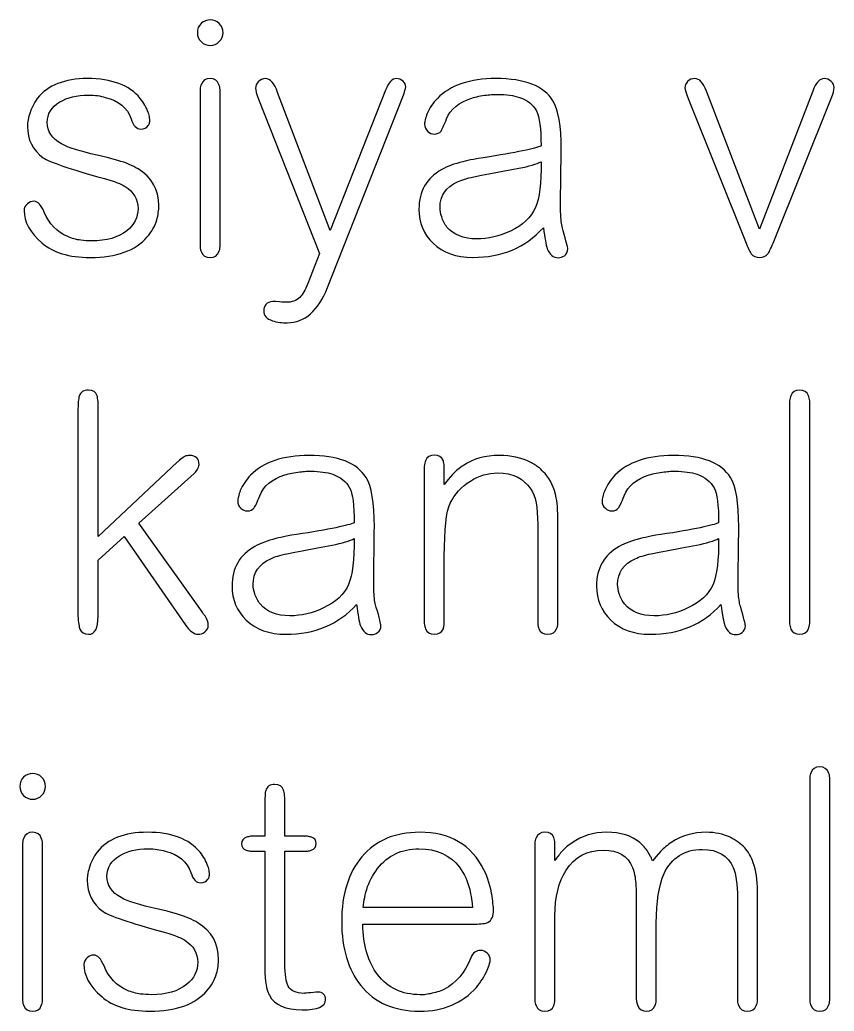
# Model space of a CAD drawing. Header units: centimetres. Extents: x -18.6 to 18.8, y -13 to 11.8.
# Drawn here: x 5.278 to 6.385, y 4.705 to 6.053 of the extents above; entities that cross this region are included whole.
import ezdxf

# ---------------------------------------------------------------- set-up
doc = ezdxf.new("R2010")
doc.units = ezdxf.units.CM
doc.header["$MEASUREMENT"] = 0
doc.layers.add('Layer 1', color=7, linetype='Continuous')

msp = doc.modelspace()

# ---------------------------------------------------------------- linework, layer by layer
at = {"layer": 'Layer 1', "color": 250}
for points, knots in [([(5.55461, 6.03592), (5.55461, 6.03113), (5.55281, 6.02709), (5.54922, 6.0238), (5.54593, 6.02021), (5.54189, 6.01841), (5.5371, 6.01841), (5.53232, 6.01841), (5.52813, 6.02021), (5.52454, 6.0238), (5.52124, 6.02709), (5.5196, 6.03113), (5.5196, 6.03592), (5.5196, 6.041), (5.52124, 6.04519), (5.52454, 6.04849), (5.52813, 6.05178), (5.53232, 6.05342), (5.5371, 6.05342), (5.54189, 6.05342), (5.54593, 6.05178), (5.54922, 6.04849), (5.55281, 6.04489), (5.55461, 6.04071), (5.55461, 6.03592)], [0, 0, 0, 0, 0.125, 0.125, 0.125, 0.25, 0.25, 0.25, 0.375, 0.375, 0.375, 0.5, 0.5, 0.5, 0.625, 0.625, 0.625, 0.75, 0.75, 0.75, 0.875, 0.875, 0.875, 1, 1, 1, 1]), ([(5.46708, 5.80071), (5.46708, 5.79443), (5.46618, 5.788), (5.46439, 5.78141), (5.4617, 5.77274), (5.45736, 5.76496), (5.45137, 5.75807), (5.43551, 5.73952), (5.40963, 5.73024), (5.37372, 5.73024), (5.34499, 5.73024), (5.32315, 5.73683), (5.30819, 5.74999), (5.29203, 5.76406), (5.28395, 5.77872), (5.28395, 5.79398), (5.28395, 5.79757), (5.28544, 5.80057), (5.28844, 5.80296), (5.29113, 5.80535), (5.29412, 5.80655), (5.29741, 5.80655), (5.3025, 5.80655), (5.30714, 5.80161), (5.31133, 5.79174), (5.31791, 5.77588), (5.32853, 5.76481), (5.3432, 5.75852), (5.34858, 5.75613), (5.35457, 5.75448), (5.36115, 5.75358), (5.36564, 5.75299), (5.37043, 5.75269), (5.37551, 5.75269), (5.39616, 5.75269), (5.41217, 5.75732), (5.42354, 5.7666), (5.43372, 5.77468), (5.4388, 5.78471), (5.4388, 5.79667), (5.4388, 5.80924), (5.43297, 5.81927), (5.4213, 5.82675), (5.41711, 5.82914), (5.41217, 5.83139), (5.40649, 5.83348), (5.40649, 5.83348), (5.3993, 5.83573), (5.3993, 5.83573), (5.3993, 5.83573), (5.39616, 5.83662), (5.39616, 5.83662), (5.39616, 5.83662), (5.39302, 5.83752), (5.39302, 5.83752), (5.34574, 5.85069), (5.31806, 5.86011), (5.30998, 5.8658), (5.29562, 5.87627), (5.28844, 5.89049), (5.28844, 5.90844), (5.28844, 5.91054), (5.28859, 5.91278), (5.28889, 5.91517), (5.28948, 5.91847), (5.29023, 5.92161), (5.29113, 5.9246), (5.29352, 5.93268), (5.29711, 5.94001), (5.3019, 5.94659), (5.31627, 5.96455), (5.33901, 5.97353), (5.37013, 5.97353), (5.40305, 5.97353), (5.42698, 5.96455), (5.44195, 5.94659), (5.44673, 5.94061), (5.45032, 5.93418), (5.45272, 5.92729), (5.45362, 5.9249), (5.45422, 5.92251), (5.45451, 5.92011), (5.45451, 5.92011), (5.45496, 5.91787), (5.45496, 5.91787), (5.45496, 5.91787), (5.45496, 5.91517), (5.45496, 5.91517), (5.45496, 5.91517), (5.45451, 5.91383), (5.45451, 5.91383), (5.45422, 5.91233), (5.45362, 5.91098), (5.45272, 5.90979), (5.45062, 5.9065), (5.44718, 5.90485), (5.4424, 5.90485), (5.43671, 5.90485), (5.43237, 5.90949), (5.42938, 5.91876), (5.42429, 5.93373), (5.41262, 5.94345), (5.39437, 5.94794), (5.38778, 5.95004), (5.38015, 5.95108), (5.37148, 5.95108), (5.35562, 5.95108), (5.3426, 5.94794), (5.33242, 5.94166), (5.32105, 5.93477), (5.31537, 5.9255), (5.31537, 5.91383), (5.31537, 5.90156), (5.3218, 5.89183), (5.33467, 5.88465), (5.34395, 5.87956), (5.3601, 5.87448), (5.38315, 5.86939), (5.38315, 5.86939), (5.39706, 5.86625), (5.39706, 5.86625), (5.39706, 5.86625), (5.41142, 5.86221), (5.41142, 5.86221), (5.4225, 5.85892), (5.43162, 5.85503), (5.4388, 5.85054), (5.45766, 5.83917), (5.46708, 5.82256), (5.46708, 5.80071)], [0, 0, 0, 0, 0.0232558, 0.0232558, 0.0232558, 0.0465116, 0.0465116, 0.0465116, 0.0697674, 0.0697674, 0.0697674, 0.0930233, 0.0930233, 0.0930233, 0.1162791, 0.1162791, 0.1162791, 0.1395349, 0.1395349, 0.1395349, 0.1627907, 0.1627907, 0.1627907, 0.1860465, 0.1860465, 0.1860465, 0.2093023, 0.2093023, 0.2093023, 0.2325581, 0.2325581, 0.2325581, 0.255814, 0.255814, 0.255814, 0.2790698, 0.2790698, 0.2790698, 0.3023256, 0.3023256, 0.3023256, 0.3255814, 0.3255814, 0.3255814, 0.3488372, 0.3488372, 0.3488372, 0.372093, 0.372093, 0.372093, 0.3953488, 0.3953488, 0.3953488, 0.4186047, 0.4186047, 0.4186047, 0.4418605, 0.4418605, 0.4418605, 0.4651163, 0.4651163, 0.4651163, 0.4883721, 0.4883721, 0.4883721, 0.5116279, 0.5116279, 0.5116279, 0.5348837, 0.5348837, 0.5348837, 0.5581395, 0.5581395, 0.5581395, 0.5813953, 0.5813953, 0.5813953, 0.6046512, 0.6046512, 0.6046512, 0.627907, 0.627907, 0.627907, 0.6511628, 0.6511628, 0.6511628, 0.6744186, 0.6744186, 0.6744186, 0.6976744, 0.6976744, 0.6976744, 0.7209302, 0.7209302, 0.7209302, 0.744186, 0.744186, 0.744186, 0.7674419, 0.7674419, 0.7674419, 0.7906977, 0.7906977, 0.7906977, 0.8139535, 0.8139535, 0.8139535, 0.8372093, 0.8372093, 0.8372093, 0.8604651, 0.8604651, 0.8604651, 0.8837209, 0.8837209, 0.8837209, 0.9069767, 0.9069767, 0.9069767, 0.9302326, 0.9302326, 0.9302326, 0.9534884, 0.9534884, 0.9534884, 0.9767442, 0.9767442, 0.9767442, 1, 1, 1, 1]), ([(5.55057, 5.74506), (5.55027, 5.74206), (5.54967, 5.73967), (5.54877, 5.73787), (5.54698, 5.73279), (5.54309, 5.73024), (5.5371, 5.73024), (5.53082, 5.73024), (5.52678, 5.73264), (5.52499, 5.73743), (5.52409, 5.73952), (5.52349, 5.74191), (5.52319, 5.74461), (5.52319, 5.74461), (5.52319, 5.95871), (5.52319, 5.95871), (5.52349, 5.96171), (5.52409, 5.9641), (5.52499, 5.9659), (5.52678, 5.97098), (5.53082, 5.97353), (5.5371, 5.97353), (5.54309, 5.97353), (5.54698, 5.97083), (5.54877, 5.96545), (5.54967, 5.96365), (5.55027, 5.96126), (5.55057, 5.95826), (5.55057, 5.95826), (5.55057, 5.74506), (5.55057, 5.74506)], [0, 0, 0, 0, 0.1, 0.1, 0.1, 0.2, 0.2, 0.2, 0.3, 0.3, 0.3, 0.4, 0.4, 0.4, 0.5, 0.5, 0.5, 0.6, 0.6, 0.6, 0.7, 0.7, 0.7, 0.8, 0.8, 0.8, 0.9, 0.9, 0.9, 1, 1, 1, 1]), ([(5.77545, 5.95782), (5.77964, 5.96829), (5.78458, 5.97353), (5.79026, 5.97353), (5.79355, 5.97353), (5.79655, 5.97233), (5.79924, 5.96993), (5.80163, 5.96754), (5.80283, 5.965), (5.80283, 5.9623), (5.80283, 5.95991), (5.80148, 5.95542), (5.79879, 5.94884), (5.79879, 5.94884), (5.69645, 5.6894), (5.69645, 5.6894), (5.68388, 5.65738), (5.66563, 5.64137), (5.64169, 5.64137), (5.6381, 5.64137), (5.63481, 5.64152), (5.63181, 5.64182), (5.62792, 5.64242), (5.62448, 5.64316), (5.62149, 5.64406), (5.61371, 5.64676), (5.60982, 5.65124), (5.60982, 5.65753), (5.60982, 5.66082), (5.61072, 5.66366), (5.61251, 5.66606), (5.61491, 5.66875), (5.61805, 5.6701), (5.62194, 5.6701), (5.62194, 5.6701), (5.62598, 5.6701), (5.62598, 5.6701), (5.62598, 5.6701), (5.63136, 5.66965), (5.63136, 5.66965), (5.63615, 5.66935), (5.639, 5.6692), (5.63989, 5.6692), (5.64797, 5.6692), (5.65426, 5.67144), (5.65875, 5.67593), (5.66234, 5.67952), (5.66593, 5.68581), (5.66952, 5.69478), (5.66952, 5.69478), (5.68568, 5.73563), (5.68568, 5.73563), (5.68568, 5.73563), (5.60264, 5.9457), (5.60264, 5.9457), (5.59994, 5.95288), (5.5986, 5.95782), (5.5986, 5.96051), (5.5986, 5.9638), (5.5998, 5.96664), (5.60219, 5.96904), (5.60488, 5.97203), (5.60817, 5.97353), (5.61206, 5.97353), (5.61865, 5.97353), (5.62418, 5.96724), (5.62867, 5.95467), (5.62867, 5.95467), (5.70004, 5.76705), (5.70004, 5.76705), (5.70004, 5.76705), (5.77545, 5.95782), (5.77545, 5.95782)], [0, 0, 0, 0, 0.0416667, 0.0416667, 0.0416667, 0.0833333, 0.0833333, 0.0833333, 0.125, 0.125, 0.125, 0.1666667, 0.1666667, 0.1666667, 0.2083333, 0.2083333, 0.2083333, 0.25, 0.25, 0.25, 0.2916667, 0.2916667, 0.2916667, 0.3333333, 0.3333333, 0.3333333, 0.375, 0.375, 0.375, 0.4166667, 0.4166667, 0.4166667, 0.4583333, 0.4583333, 0.4583333, 0.5, 0.5, 0.5, 0.5416667, 0.5416667, 0.5416667, 0.5833333, 0.5833333, 0.5833333, 0.625, 0.625, 0.625, 0.6666667, 0.6666667, 0.6666667, 0.7083333, 0.7083333, 0.7083333, 0.75, 0.75, 0.75, 0.7916667, 0.7916667, 0.7916667, 0.8333333, 0.8333333, 0.8333333, 0.875, 0.875, 0.875, 0.9166667, 0.9166667, 0.9166667, 0.9583333, 0.9583333, 0.9583333, 1, 1, 1, 1]), ([(5.98687, 5.88196), (5.98687, 5.9056), (5.98477, 5.92146), (5.98058, 5.92954), (5.97609, 5.93792), (5.96846, 5.94405), (5.95769, 5.94794), (5.94961, 5.95063), (5.93974, 5.95198), (5.92807, 5.95198), (5.92807, 5.95198), (5.92133, 5.95198), (5.92133, 5.95198), (5.91864, 5.95168), (5.9158, 5.95138), (5.9128, 5.95108), (5.90532, 5.95019), (5.89859, 5.94884), (5.89261, 5.94704), (5.87495, 5.94136), (5.86358, 5.93193), (5.85849, 5.91876), (5.8549, 5.90979), (5.85236, 5.90425), (5.85086, 5.90216), (5.84877, 5.89946), (5.84562, 5.89812), (5.84144, 5.89812), (5.83814, 5.89812), (5.8353, 5.89931), (5.83291, 5.90171), (5.82991, 5.9041), (5.82842, 5.90739), (5.82842, 5.91158), (5.82842, 5.91308), (5.82872, 5.91502), (5.82932, 5.91742), (5.82991, 5.92011), (5.83081, 5.92295), (5.83201, 5.92595), (5.8353, 5.93343), (5.83994, 5.94031), (5.84592, 5.94659), (5.86358, 5.96455), (5.89006, 5.97353), (5.92537, 5.97353), (5.96487, 5.97353), (5.99076, 5.9635), (6.00302, 5.94345), (6.01051, 5.93148), (6.01425, 5.90919), (6.01425, 5.87657), (6.01425, 5.87268), (6.0141, 5.86026), (6.0138, 5.83932), (6.0135, 5.81837), (6.01335, 5.8061), (6.01335, 5.80251), (6.01335, 5.79563), (6.0135, 5.78964), (6.0138, 5.78456), (6.0144, 5.77707), (6.01544, 5.77109), (6.01694, 5.7666), (6.02113, 5.75224), (6.02322, 5.74401), (6.02322, 5.74191), (6.02322, 5.73802), (6.02173, 5.73488), (6.01873, 5.73249), (6.01604, 5.73069), (6.0132, 5.72979), (6.01021, 5.72979), (6.00362, 5.72979), (5.99869, 5.73383), (5.99539, 5.74191), (5.9936, 5.7473), (5.9918, 5.75688), (5.99001, 5.77064), (5.96547, 5.74371), (5.93345, 5.73024), (5.89395, 5.73024), (5.87151, 5.73024), (5.85355, 5.73668), (5.84009, 5.74954), (5.82722, 5.76181), (5.82079, 5.77722), (5.82079, 5.79578), (5.82079, 5.82031), (5.83111, 5.83827), (5.85176, 5.84964), (5.85954, 5.85413), (5.86911, 5.85772), (5.88049, 5.86041), (5.88468, 5.86161), (5.88946, 5.86266), (5.89485, 5.86356), (5.89485, 5.86356), (5.90158, 5.8649), (5.90158, 5.8649), (5.90158, 5.8649), (5.90832, 5.8658), (5.90832, 5.8658), (5.9535, 5.87298), (5.97968, 5.87837), (5.98687, 5.88196)], [0, 0, 0, 0, 0.0285714, 0.0285714, 0.0285714, 0.0571429, 0.0571429, 0.0571429, 0.0857143, 0.0857143, 0.0857143, 0.1142857, 0.1142857, 0.1142857, 0.1428571, 0.1428571, 0.1428571, 0.1714286, 0.1714286, 0.1714286, 0.2, 0.2, 0.2, 0.2285714, 0.2285714, 0.2285714, 0.2571429, 0.2571429, 0.2571429, 0.2857143, 0.2857143, 0.2857143, 0.3142857, 0.3142857, 0.3142857, 0.3428571, 0.3428571, 0.3428571, 0.3714286, 0.3714286, 0.3714286, 0.4, 0.4, 0.4, 0.4285714, 0.4285714, 0.4285714, 0.4571429, 0.4571429, 0.4571429, 0.4857143, 0.4857143, 0.4857143, 0.5142857, 0.5142857, 0.5142857, 0.5428571, 0.5428571, 0.5428571, 0.5714286, 0.5714286, 0.5714286, 0.6, 0.6, 0.6, 0.6285714, 0.6285714, 0.6285714, 0.6571429, 0.6571429, 0.6571429, 0.6857143, 0.6857143, 0.6857143, 0.7142857, 0.7142857, 0.7142857, 0.7428571, 0.7428571, 0.7428571, 0.7714286, 0.7714286, 0.7714286, 0.8, 0.8, 0.8, 0.8285714, 0.8285714, 0.8285714, 0.8571429, 0.8571429, 0.8571429, 0.8857143, 0.8857143, 0.8857143, 0.9142857, 0.9142857, 0.9142857, 0.9428571, 0.9428571, 0.9428571, 0.9714286, 0.9714286, 0.9714286, 1, 1, 1, 1]), ([(6.35628, 5.95647), (6.36047, 5.96784), (6.36571, 5.97353), (6.37199, 5.97353), (6.37558, 5.97353), (6.37872, 5.97218), (6.38142, 5.96949), (6.38411, 5.96709), (6.38546, 5.9644), (6.38546, 5.96141), (6.38546, 5.95782), (6.38411, 5.95288), (6.38142, 5.94659), (6.38142, 5.94659), (6.30242, 5.74954), (6.30242, 5.74954), (6.29913, 5.74176), (6.29673, 5.73698), (6.29524, 5.73518), (6.29254, 5.73189), (6.2888, 5.73024), (6.28401, 5.73024), (6.27923, 5.73024), (6.27549, 5.73189), (6.27279, 5.73518), (6.2713, 5.73698), (6.2689, 5.74176), (6.26561, 5.74954), (6.26561, 5.74954), (6.18706, 5.94659), (6.18706, 5.94659), (6.18407, 5.95378), (6.18257, 5.95856), (6.18257, 5.96096), (6.18257, 5.96395), (6.18377, 5.96679), (6.18616, 5.96949), (6.18886, 5.97218), (6.19215, 5.97353), (6.19604, 5.97353), (6.20232, 5.97353), (6.20756, 5.96784), (6.21175, 5.95647), (6.21175, 5.95647), (6.28401, 5.76885), (6.28401, 5.76885), (6.28401, 5.76885), (6.35628, 5.95647), (6.35628, 5.95647)], [0, 0, 0, 0, 0.0625, 0.0625, 0.0625, 0.125, 0.125, 0.125, 0.1875, 0.1875, 0.1875, 0.25, 0.25, 0.25, 0.3125, 0.3125, 0.3125, 0.375, 0.375, 0.375, 0.4375, 0.4375, 0.4375, 0.5, 0.5, 0.5, 0.5625, 0.5625, 0.5625, 0.625, 0.625, 0.625, 0.6875, 0.6875, 0.6875, 0.75, 0.75, 0.75, 0.8125, 0.8125, 0.8125, 0.875, 0.875, 0.875, 0.9375, 0.9375, 0.9375, 1, 1, 1, 1]), ([(5.98687, 5.86041), (5.98088, 5.85742), (5.97086, 5.85443), (5.95679, 5.85144), (5.95679, 5.85144), (5.94692, 5.84964), (5.94692, 5.84964), (5.94692, 5.84964), (5.93704, 5.84784), (5.93704, 5.84784), (5.93704, 5.84784), (5.91595, 5.84381), (5.91595, 5.84381), (5.91595, 5.84381), (5.91101, 5.84291), (5.91101, 5.84291), (5.91101, 5.84291), (5.90607, 5.84201), (5.90607, 5.84201), (5.90607, 5.84201), (5.8953, 5.83977), (5.8953, 5.83977), (5.88632, 5.83797), (5.87899, 5.83573), (5.8733, 5.83303), (5.85744, 5.82585), (5.84951, 5.81418), (5.84951, 5.79802), (5.84951, 5.79383), (5.85026, 5.78964), (5.85176, 5.78545), (5.85326, 5.78037), (5.85565, 5.77573), (5.85894, 5.77154), (5.86792, 5.76077), (5.88138, 5.75538), (5.89934, 5.75538), (5.9149, 5.75538), (5.93016, 5.75897), (5.94512, 5.76615), (5.96188, 5.77393), (5.97325, 5.78456), (5.97924, 5.79802), (5.98462, 5.81089), (5.98716, 5.83169), (5.98687, 5.86041)], [0, 0, 0, 0, 0.0666667, 0.0666667, 0.0666667, 0.1333333, 0.1333333, 0.1333333, 0.2, 0.2, 0.2, 0.2666667, 0.2666667, 0.2666667, 0.3333333, 0.3333333, 0.3333333, 0.4, 0.4, 0.4, 0.4666667, 0.4666667, 0.4666667, 0.5333333, 0.5333333, 0.5333333, 0.6, 0.6, 0.6, 0.6666667, 0.6666667, 0.6666667, 0.7333333, 0.7333333, 0.7333333, 0.8, 0.8, 0.8, 0.8666667, 0.8666667, 0.8666667, 0.9333333, 0.9333333, 0.9333333, 1, 1, 1, 1]), ([(5.38449, 5.31864), (5.38449, 5.31864), (5.38449, 5.24233), (5.38449, 5.24233), (5.38449, 5.22587), (5.38015, 5.21764), (5.37147, 5.21764), (5.36549, 5.21764), (5.3616, 5.22004), (5.3598, 5.22483), (5.35861, 5.22752), (5.35771, 5.2335), (5.35711, 5.24278), (5.35711, 5.24278), (5.35711, 5.52062), (5.35711, 5.52062), (5.35711, 5.5314), (5.35771, 5.53843), (5.35891, 5.54172), (5.3607, 5.54711), (5.36489, 5.5498), (5.37147, 5.5498), (5.37776, 5.5498), (5.38165, 5.54726), (5.38314, 5.54217), (5.38374, 5.54007), (5.38419, 5.53738), (5.38449, 5.53409), (5.38449, 5.53409), (5.38449, 5.35051), (5.38449, 5.35051), (5.38449, 5.35051), (5.49222, 5.45195), (5.49222, 5.45195), (5.49282, 5.45225), (5.49446, 5.45359), (5.49715, 5.45599), (5.49715, 5.45599), (5.5003, 5.45823), (5.5003, 5.45823), (5.50119, 5.45883), (5.50179, 5.45928), (5.50209, 5.45958), (5.50449, 5.46048), (5.50673, 5.46093), (5.50882, 5.46093), (5.5175, 5.46093), (5.52184, 5.45674), (5.52184, 5.44836), (5.52184, 5.44596), (5.52094, 5.44357), (5.51915, 5.44118), (5.51915, 5.44118), (5.5169, 5.43803), (5.5169, 5.43803), (5.5169, 5.43803), (5.51601, 5.43714), (5.51601, 5.43714), (5.51601, 5.43714), (5.51511, 5.43624), (5.51511, 5.43624), (5.51511, 5.43624), (5.44015, 5.36891), (5.44015, 5.36891), (5.44015, 5.36891), (5.52274, 5.25265), (5.52274, 5.25265), (5.52274, 5.25265), (5.52409, 5.25086), (5.52409, 5.25086), (5.52409, 5.25086), (5.52588, 5.24817), (5.52588, 5.24817), (5.52738, 5.24607), (5.52872, 5.24428), (5.52992, 5.24278), (5.53291, 5.23769), (5.53441, 5.2335), (5.53441, 5.23021), (5.53441, 5.22632), (5.53276, 5.22318), (5.52947, 5.22079), (5.52678, 5.21869), (5.52379, 5.21764), (5.52049, 5.21764), (5.51511, 5.21764), (5.50927, 5.22213), (5.50299, 5.23111), (5.50299, 5.23111), (5.41995, 5.35051), (5.41995, 5.35051), (5.41995, 5.35051), (5.38449, 5.31864), (5.38449, 5.31864)], [0, 0, 0, 0, 0.0322581, 0.0322581, 0.0322581, 0.0645161, 0.0645161, 0.0645161, 0.0967742, 0.0967742, 0.0967742, 0.1290323, 0.1290323, 0.1290323, 0.1612903, 0.1612903, 0.1612903, 0.1935484, 0.1935484, 0.1935484, 0.2258065, 0.2258065, 0.2258065, 0.2580645, 0.2580645, 0.2580645, 0.2903226, 0.2903226, 0.2903226, 0.3225806, 0.3225806, 0.3225806, 0.3548387, 0.3548387, 0.3548387, 0.3870968, 0.3870968, 0.3870968, 0.4193548, 0.4193548, 0.4193548, 0.4516129, 0.4516129, 0.4516129, 0.483871, 0.483871, 0.483871, 0.516129, 0.516129, 0.516129, 0.5483871, 0.5483871, 0.5483871, 0.5806452, 0.5806452, 0.5806452, 0.6129032, 0.6129032, 0.6129032, 0.6451613, 0.6451613, 0.6451613, 0.6774194, 0.6774194, 0.6774194, 0.7096774, 0.7096774, 0.7096774, 0.7419355, 0.7419355, 0.7419355, 0.7741935, 0.7741935, 0.7741935, 0.8064516, 0.8064516, 0.8064516, 0.8387097, 0.8387097, 0.8387097, 0.8709677, 0.8709677, 0.8709677, 0.9032258, 0.9032258, 0.9032258, 0.9354839, 0.9354839, 0.9354839, 0.9677419, 0.9677419, 0.9677419, 1, 1, 1, 1]), ([(6.35223, 5.23246), (6.35193, 5.22946), (6.35133, 5.22707), (6.35043, 5.22527), (6.34864, 5.22019), (6.34475, 5.21764), (6.33876, 5.21764), (6.33248, 5.21764), (6.32844, 5.22004), (6.32665, 5.22483), (6.32575, 5.22692), (6.32515, 5.22931), (6.32485, 5.23201), (6.32485, 5.23201), (6.32485, 5.53499), (6.32485, 5.53499), (6.32515, 5.53798), (6.32575, 5.54037), (6.32665, 5.54217), (6.32844, 5.54726), (6.33233, 5.5498), (6.33832, 5.5498), (6.3446, 5.5498), (6.34864, 5.54726), (6.35043, 5.54217), (6.35133, 5.54037), (6.35193, 5.53798), (6.35223, 5.53499), (6.35223, 5.53499), (6.35223, 5.23246), (6.35223, 5.23246)], [0, 0, 0, 0, 0.1, 0.1, 0.1, 0.2, 0.2, 0.2, 0.3, 0.3, 0.3, 0.4, 0.4, 0.4, 0.5, 0.5, 0.5, 0.6, 0.6, 0.6, 0.7, 0.7, 0.7, 0.8, 0.8, 0.8, 0.9, 0.9, 0.9, 1, 1, 1, 1]), ([(6.00975, 5.23246), (6.00945, 5.22946), (6.00885, 5.22707), (6.00796, 5.22527), (6.00616, 5.22019), (6.00212, 5.21764), (5.99584, 5.21764), (5.98985, 5.21764), (5.98581, 5.22019), (5.98372, 5.22527), (5.98312, 5.22707), (5.98267, 5.22946), (5.98237, 5.23246), (5.98237, 5.23246), (5.98237, 5.36756), (5.98237, 5.36756), (5.98237, 5.39031), (5.97923, 5.40616), (5.97295, 5.41514), (5.96307, 5.4298), (5.94811, 5.43714), (5.92806, 5.43714), (5.91489, 5.43714), (5.90247, 5.4334), (5.8908, 5.42591), (5.87853, 5.41843), (5.86941, 5.40841), (5.86342, 5.39584), (5.85804, 5.38447), (5.85534, 5.36053), (5.85534, 5.32402), (5.85534, 5.32402), (5.85534, 5.23246), (5.85534, 5.23246), (5.85504, 5.22946), (5.8546, 5.22707), (5.854, 5.22527), (5.8519, 5.22019), (5.84786, 5.21764), (5.84188, 5.21764), (5.83559, 5.21764), (5.83155, 5.22019), (5.82976, 5.22527), (5.82886, 5.22707), (5.82826, 5.22946), (5.82796, 5.23246), (5.82796, 5.23246), (5.82796, 5.44611), (5.82796, 5.44611), (5.82826, 5.44911), (5.82886, 5.45165), (5.82976, 5.45374), (5.83185, 5.45883), (5.83589, 5.46137), (5.84188, 5.46137), (5.84786, 5.46137), (5.8519, 5.45883), (5.854, 5.45374), (5.8546, 5.45195), (5.85504, 5.44955), (5.85534, 5.44656), (5.85534, 5.44656), (5.85534, 5.42143), (5.85534, 5.42143), (5.85534, 5.42143), (5.86073, 5.42816), (5.86073, 5.42816), (5.86073, 5.42816), (5.86657, 5.43489), (5.86657, 5.43489), (5.87135, 5.43998), (5.87629, 5.44417), (5.88138, 5.44746), (5.89484, 5.45644), (5.91115, 5.46093), (5.9303, 5.46093), (5.94616, 5.46093), (5.96008, 5.45793), (5.97205, 5.45195), (5.97654, 5.44955), (5.98073, 5.44686), (5.98462, 5.44387), (5.98731, 5.44148), (5.98985, 5.43893), (5.99225, 5.43624), (5.99973, 5.42786), (6.00481, 5.41694), (6.00751, 5.40347), (6.00841, 5.39838), (6.009, 5.393), (6.0093, 5.38731), (6.0093, 5.38731), (6.00975, 5.38058), (6.00975, 5.38058), (6.00975, 5.38058), (6.00975, 5.23246), (6.00975, 5.23246)], [0, 0, 0, 0, 0.03125, 0.03125, 0.03125, 0.0625, 0.0625, 0.0625, 0.09375, 0.09375, 0.09375, 0.125, 0.125, 0.125, 0.15625, 0.15625, 0.15625, 0.1875, 0.1875, 0.1875, 0.21875, 0.21875, 0.21875, 0.25, 0.25, 0.25, 0.28125, 0.28125, 0.28125, 0.3125, 0.3125, 0.3125, 0.34375, 0.34375, 0.34375, 0.375, 0.375, 0.375, 0.40625, 0.40625, 0.40625, 0.4375, 0.4375, 0.4375, 0.46875, 0.46875, 0.46875, 0.5, 0.5, 0.5, 0.53125, 0.53125, 0.53125, 0.5625, 0.5625, 0.5625, 0.59375, 0.59375, 0.59375, 0.625, 0.625, 0.625, 0.65625, 0.65625, 0.65625, 0.6875, 0.6875, 0.6875, 0.71875, 0.71875, 0.71875, 0.75, 0.75, 0.75, 0.78125, 0.78125, 0.78125, 0.8125, 0.8125, 0.8125, 0.84375, 0.84375, 0.84375, 0.875, 0.875, 0.875, 0.90625, 0.90625, 0.90625, 0.9375, 0.9375, 0.9375, 0.96875, 0.96875, 0.96875, 1, 1, 1, 1]), ([(5.73281, 5.36936), (5.73281, 5.393), (5.73071, 5.40886), (5.72652, 5.41694), (5.72203, 5.42532), (5.7144, 5.43145), (5.70363, 5.43534), (5.69555, 5.43803), (5.68568, 5.43938), (5.67401, 5.43938), (5.67401, 5.43938), (5.66727, 5.43938), (5.66727, 5.43938), (5.66458, 5.43908), (5.66174, 5.43878), (5.65874, 5.43848), (5.65126, 5.43759), (5.64453, 5.43624), (5.63855, 5.43444), (5.62089, 5.42876), (5.60952, 5.41933), (5.60443, 5.40616), (5.60084, 5.39719), (5.5983, 5.39165), (5.5968, 5.38956), (5.59471, 5.38686), (5.59156, 5.38552), (5.58738, 5.38552), (5.58408, 5.38552), (5.58124, 5.38671), (5.57885, 5.38911), (5.57585, 5.3915), (5.57436, 5.39479), (5.57436, 5.39898), (5.57436, 5.40048), (5.57466, 5.40242), (5.57526, 5.40482), (5.57585, 5.40751), (5.57675, 5.41035), (5.57795, 5.41335), (5.58124, 5.42083), (5.58588, 5.42771), (5.59186, 5.43399), (5.60952, 5.45195), (5.636, 5.46093), (5.67131, 5.46093), (5.71081, 5.46093), (5.7367, 5.4509), (5.74896, 5.43085), (5.75645, 5.41888), (5.76019, 5.39659), (5.76019, 5.36397), (5.76019, 5.36008), (5.76004, 5.34766), (5.75974, 5.32672), (5.75944, 5.30577), (5.75929, 5.2935), (5.75929, 5.28991), (5.75929, 5.28303), (5.75944, 5.27704), (5.75974, 5.27196), (5.76034, 5.26447), (5.76138, 5.25849), (5.76288, 5.254), (5.76707, 5.23964), (5.76916, 5.23141), (5.76916, 5.22931), (5.76916, 5.22542), (5.76767, 5.22228), (5.76467, 5.21989), (5.76198, 5.21809), (5.75914, 5.21719), (5.75615, 5.21719), (5.74956, 5.21719), (5.74463, 5.22123), (5.74133, 5.22931), (5.73954, 5.2347), (5.73774, 5.24428), (5.73595, 5.25804), (5.71141, 5.23111), (5.67939, 5.21764), (5.63989, 5.21764), (5.61745, 5.21764), (5.59949, 5.22408), (5.58603, 5.23694), (5.57316, 5.24921), (5.56673, 5.26462), (5.56673, 5.28318), (5.56673, 5.30771), (5.57705, 5.32567), (5.5977, 5.33704), (5.60548, 5.34153), (5.61505, 5.34512), (5.62643, 5.34781), (5.63062, 5.34901), (5.6354, 5.35006), (5.64079, 5.35096), (5.64079, 5.35096), (5.64752, 5.3523), (5.64752, 5.3523), (5.64752, 5.3523), (5.65426, 5.3532), (5.65426, 5.3532), (5.69944, 5.36038), (5.72562, 5.36577), (5.73281, 5.36936)], [0, 0, 0, 0, 0.0285714, 0.0285714, 0.0285714, 0.0571429, 0.0571429, 0.0571429, 0.0857143, 0.0857143, 0.0857143, 0.1142857, 0.1142857, 0.1142857, 0.1428571, 0.1428571, 0.1428571, 0.1714286, 0.1714286, 0.1714286, 0.2, 0.2, 0.2, 0.2285714, 0.2285714, 0.2285714, 0.2571429, 0.2571429, 0.2571429, 0.2857143, 0.2857143, 0.2857143, 0.3142857, 0.3142857, 0.3142857, 0.3428571, 0.3428571, 0.3428571, 0.3714286, 0.3714286, 0.3714286, 0.4, 0.4, 0.4, 0.4285714, 0.4285714, 0.4285714, 0.4571429, 0.4571429, 0.4571429, 0.4857143, 0.4857143, 0.4857143, 0.5142857, 0.5142857, 0.5142857, 0.5428571, 0.5428571, 0.5428571, 0.5714286, 0.5714286, 0.5714286, 0.6, 0.6, 0.6, 0.6285714, 0.6285714, 0.6285714, 0.6571429, 0.6571429, 0.6571429, 0.6857143, 0.6857143, 0.6857143, 0.7142857, 0.7142857, 0.7142857, 0.7428571, 0.7428571, 0.7428571, 0.7714286, 0.7714286, 0.7714286, 0.8, 0.8, 0.8, 0.8285714, 0.8285714, 0.8285714, 0.8571429, 0.8571429, 0.8571429, 0.8857143, 0.8857143, 0.8857143, 0.9142857, 0.9142857, 0.9142857, 0.9428571, 0.9428571, 0.9428571, 0.9714286, 0.9714286, 0.9714286, 1, 1, 1, 1]), ([(6.22835, 5.36936), (6.22835, 5.393), (6.22625, 5.40886), (6.22206, 5.41694), (6.21757, 5.42532), (6.20994, 5.43145), (6.19917, 5.43534), (6.19109, 5.43803), (6.18122, 5.43938), (6.16955, 5.43938), (6.16955, 5.43938), (6.16281, 5.43938), (6.16281, 5.43938), (6.16012, 5.43908), (6.15728, 5.43878), (6.15428, 5.43848), (6.1468, 5.43759), (6.14007, 5.43624), (6.13409, 5.43444), (6.11643, 5.42876), (6.10506, 5.41933), (6.09997, 5.40616), (6.09638, 5.39719), (6.09384, 5.39165), (6.09234, 5.38956), (6.09025, 5.38686), (6.0871, 5.38552), (6.08292, 5.38552), (6.07962, 5.38552), (6.07678, 5.38671), (6.07439, 5.38911), (6.07139, 5.3915), (6.0699, 5.39479), (6.0699, 5.39898), (6.0699, 5.40048), (6.0702, 5.40242), (6.0708, 5.40482), (6.07139, 5.40751), (6.07229, 5.41035), (6.07349, 5.41335), (6.07678, 5.42083), (6.08142, 5.42771), (6.0874, 5.43399), (6.10506, 5.45195), (6.13154, 5.46093), (6.16685, 5.46093), (6.20635, 5.46093), (6.23224, 5.4509), (6.2445, 5.43085), (6.25199, 5.41888), (6.25573, 5.39659), (6.25573, 5.36397), (6.25573, 5.36008), (6.25558, 5.34766), (6.25528, 5.32672), (6.25498, 5.30577), (6.25483, 5.2935), (6.25483, 5.28991), (6.25483, 5.28303), (6.25498, 5.27704), (6.25528, 5.27196), (6.25588, 5.26447), (6.25692, 5.25849), (6.25842, 5.254), (6.26261, 5.23964), (6.2647, 5.23141), (6.2647, 5.22931), (6.2647, 5.22542), (6.26321, 5.22228), (6.26021, 5.21989), (6.25752, 5.21809), (6.25468, 5.21719), (6.25169, 5.21719), (6.2451, 5.21719), (6.24017, 5.22123), (6.23687, 5.22931), (6.23508, 5.2347), (6.23328, 5.24428), (6.23149, 5.25804), (6.20695, 5.23111), (6.17493, 5.21764), (6.13543, 5.21764), (6.11299, 5.21764), (6.09503, 5.22408), (6.08157, 5.23694), (6.0687, 5.24921), (6.06227, 5.26462), (6.06227, 5.28318), (6.06227, 5.30771), (6.07259, 5.32567), (6.09324, 5.33704), (6.10102, 5.34153), (6.11059, 5.34512), (6.12197, 5.34781), (6.12616, 5.34901), (6.13094, 5.35006), (6.13633, 5.35096), (6.13633, 5.35096), (6.14306, 5.3523), (6.14306, 5.3523), (6.14306, 5.3523), (6.1498, 5.3532), (6.1498, 5.3532), (6.19498, 5.36038), (6.22116, 5.36577), (6.22835, 5.36936)], [0, 0, 0, 0, 0.0285714, 0.0285714, 0.0285714, 0.0571429, 0.0571429, 0.0571429, 0.0857143, 0.0857143, 0.0857143, 0.1142857, 0.1142857, 0.1142857, 0.1428571, 0.1428571, 0.1428571, 0.1714286, 0.1714286, 0.1714286, 0.2, 0.2, 0.2, 0.2285714, 0.2285714, 0.2285714, 0.2571429, 0.2571429, 0.2571429, 0.2857143, 0.2857143, 0.2857143, 0.3142857, 0.3142857, 0.3142857, 0.3428571, 0.3428571, 0.3428571, 0.3714286, 0.3714286, 0.3714286, 0.4, 0.4, 0.4, 0.4285714, 0.4285714, 0.4285714, 0.4571429, 0.4571429, 0.4571429, 0.4857143, 0.4857143, 0.4857143, 0.5142857, 0.5142857, 0.5142857, 0.5428571, 0.5428571, 0.5428571, 0.5714286, 0.5714286, 0.5714286, 0.6, 0.6, 0.6, 0.6285714, 0.6285714, 0.6285714, 0.6571429, 0.6571429, 0.6571429, 0.6857143, 0.6857143, 0.6857143, 0.7142857, 0.7142857, 0.7142857, 0.7428571, 0.7428571, 0.7428571, 0.7714286, 0.7714286, 0.7714286, 0.8, 0.8, 0.8, 0.8285714, 0.8285714, 0.8285714, 0.8571429, 0.8571429, 0.8571429, 0.8857143, 0.8857143, 0.8857143, 0.9142857, 0.9142857, 0.9142857, 0.9428571, 0.9428571, 0.9428571, 0.9714286, 0.9714286, 0.9714286, 1, 1, 1, 1]), ([(5.73281, 5.34781), (5.72682, 5.34482), (5.7168, 5.34183), (5.70273, 5.33884), (5.70273, 5.33884), (5.69286, 5.33704), (5.69286, 5.33704), (5.69286, 5.33704), (5.68298, 5.33524), (5.68298, 5.33524), (5.68298, 5.33524), (5.66189, 5.33121), (5.66189, 5.33121), (5.66189, 5.33121), (5.65695, 5.33031), (5.65695, 5.33031), (5.65695, 5.33031), (5.65201, 5.32941), (5.65201, 5.32941), (5.65201, 5.32941), (5.64124, 5.32717), (5.64124, 5.32717), (5.63226, 5.32537), (5.62493, 5.32313), (5.61924, 5.32043), (5.60338, 5.31325), (5.59545, 5.30158), (5.59545, 5.28542), (5.59545, 5.28123), (5.5962, 5.27704), (5.5977, 5.27285), (5.5992, 5.26777), (5.60159, 5.26313), (5.60488, 5.25894), (5.61386, 5.24817), (5.62732, 5.24278), (5.64528, 5.24278), (5.66084, 5.24278), (5.6761, 5.24637), (5.69106, 5.25355), (5.70782, 5.26133), (5.71919, 5.27196), (5.72518, 5.28542), (5.73056, 5.29829), (5.7331, 5.31909), (5.73281, 5.34781)], [0, 0, 0, 0, 0.0666667, 0.0666667, 0.0666667, 0.1333333, 0.1333333, 0.1333333, 0.2, 0.2, 0.2, 0.2666667, 0.2666667, 0.2666667, 0.3333333, 0.3333333, 0.3333333, 0.4, 0.4, 0.4, 0.4666667, 0.4666667, 0.4666667, 0.5333333, 0.5333333, 0.5333333, 0.6, 0.6, 0.6, 0.6666667, 0.6666667, 0.6666667, 0.7333333, 0.7333333, 0.7333333, 0.8, 0.8, 0.8, 0.8666667, 0.8666667, 0.8666667, 0.9333333, 0.9333333, 0.9333333, 1, 1, 1, 1]), ([(6.22835, 5.34781), (6.22236, 5.34482), (6.21234, 5.34183), (6.19827, 5.33884), (6.19827, 5.33884), (6.1884, 5.33704), (6.1884, 5.33704), (6.1884, 5.33704), (6.17852, 5.33524), (6.17852, 5.33524), (6.17852, 5.33524), (6.15743, 5.33121), (6.15743, 5.33121), (6.15743, 5.33121), (6.15249, 5.33031), (6.15249, 5.33031), (6.15249, 5.33031), (6.14755, 5.32941), (6.14755, 5.32941), (6.14755, 5.32941), (6.13678, 5.32717), (6.13678, 5.32717), (6.1278, 5.32537), (6.12047, 5.32313), (6.11478, 5.32043), (6.09892, 5.31325), (6.09099, 5.30158), (6.09099, 5.28542), (6.09099, 5.28123), (6.09174, 5.27704), (6.09324, 5.27285), (6.09474, 5.26777), (6.09713, 5.26313), (6.10042, 5.25894), (6.1094, 5.24817), (6.12286, 5.24278), (6.14082, 5.24278), (6.15638, 5.24278), (6.17164, 5.24637), (6.1866, 5.25355), (6.20336, 5.26133), (6.21473, 5.27196), (6.22072, 5.28542), (6.2261, 5.29829), (6.22864, 5.31909), (6.22835, 5.34781)], [0, 0, 0, 0, 0.0666667, 0.0666667, 0.0666667, 0.1333333, 0.1333333, 0.1333333, 0.2, 0.2, 0.2, 0.2666667, 0.2666667, 0.2666667, 0.3333333, 0.3333333, 0.3333333, 0.4, 0.4, 0.4, 0.4666667, 0.4666667, 0.4666667, 0.5333333, 0.5333333, 0.5333333, 0.6, 0.6, 0.6, 0.6666667, 0.6666667, 0.6666667, 0.7333333, 0.7333333, 0.7333333, 0.8, 0.8, 0.8, 0.8666667, 0.8666667, 0.8666667, 0.9333333, 0.9333333, 0.9333333, 1, 1, 1, 1]), ([(6.37961, 4.71986), (6.37931, 4.71686), (6.37871, 4.71447), (6.37781, 4.71267), (6.37602, 4.70759), (6.37213, 4.70504), (6.36614, 4.70504), (6.35986, 4.70504), (6.35582, 4.70744), (6.35403, 4.71223), (6.35313, 4.71432), (6.35253, 4.71671), (6.35223, 4.71941), (6.35223, 4.71941), (6.35223, 5.02239), (6.35223, 5.02239), (6.35253, 5.02538), (6.35313, 5.02777), (6.35403, 5.02957), (6.35582, 5.03466), (6.35971, 5.0372), (6.3657, 5.0372), (6.37198, 5.0372), (6.37602, 5.03466), (6.37781, 5.02957), (6.37871, 5.02777), (6.37931, 5.02538), (6.37961, 5.02239), (6.37961, 5.02239), (6.37961, 4.71986), (6.37961, 4.71986)], [0, 0, 0, 0, 0.1, 0.1, 0.1, 0.2, 0.2, 0.2, 0.3, 0.3, 0.3, 0.4, 0.4, 0.4, 0.5, 0.5, 0.5, 0.6, 0.6, 0.6, 0.7, 0.7, 0.7, 0.8, 0.8, 0.8, 0.9, 0.9, 0.9, 1, 1, 1, 1]), ([(5.31312, 5.01072), (5.31312, 5.00593), (5.31132, 5.00189), (5.30773, 4.9986), (5.30444, 4.99501), (5.3004, 4.99321), (5.29561, 4.99321), (5.29083, 4.99321), (5.28664, 4.99501), (5.28305, 4.9986), (5.27975, 5.00189), (5.27811, 5.00593), (5.27811, 5.01072), (5.27811, 5.0158), (5.27975, 5.01999), (5.28305, 5.02329), (5.28664, 5.02658), (5.29083, 5.02822), (5.29561, 5.02822), (5.3004, 5.02822), (5.30444, 5.02658), (5.30773, 5.02329), (5.31132, 5.01969), (5.31312, 5.01551), (5.31312, 5.01072)], [0, 0, 0, 0, 0.125, 0.125, 0.125, 0.25, 0.25, 0.25, 0.375, 0.375, 0.375, 0.5, 0.5, 0.5, 0.625, 0.625, 0.625, 0.75, 0.75, 0.75, 0.875, 0.875, 0.875, 1, 1, 1, 1]), ([(5.63854, 4.94294), (5.63854, 4.94294), (5.66907, 4.94294), (5.66907, 4.94294), (5.67116, 4.94264), (5.67311, 4.94219), (5.6749, 4.94159), (5.67909, 4.9401), (5.68118, 4.93725), (5.68118, 4.93306), (5.68118, 4.92858), (5.67894, 4.92558), (5.67445, 4.92409), (5.67296, 4.92349), (5.67116, 4.92304), (5.66907, 4.92274), (5.66907, 4.92274), (5.63854, 4.92274), (5.63854, 4.92274), (5.63854, 4.92274), (5.63854, 4.76968), (5.63854, 4.76968), (5.63854, 4.75472), (5.64004, 4.74454), (5.64303, 4.73916), (5.64662, 4.73257), (5.6538, 4.72928), (5.66458, 4.72928), (5.66577, 4.72928), (5.66892, 4.72958), (5.674, 4.73018), (5.67939, 4.73078), (5.68253, 4.73108), (5.68343, 4.73108), (5.69031, 4.73108), (5.69375, 4.72749), (5.69375, 4.7203), (5.69375, 4.71133), (5.68313, 4.70684), (5.66188, 4.70684), (5.63944, 4.70684), (5.62463, 4.71342), (5.61745, 4.72659), (5.61475, 4.73168), (5.61296, 4.73811), (5.61206, 4.74589), (5.61206, 4.74589), (5.61116, 4.75621), (5.61116, 4.75621), (5.61116, 4.75621), (5.61116, 4.92274), (5.61116, 4.92274), (5.61116, 4.92274), (5.59186, 4.92274), (5.59186, 4.92274), (5.58977, 4.92304), (5.58782, 4.92349), (5.58603, 4.92409), (5.58184, 4.92558), (5.57974, 4.92843), (5.57974, 4.93262), (5.57974, 4.9371), (5.58199, 4.9401), (5.58648, 4.94159), (5.58797, 4.94219), (5.58977, 4.94264), (5.59186, 4.94294), (5.59186, 4.94294), (5.61116, 4.94294), (5.61116, 4.94294), (5.61116, 4.94294), (5.61116, 4.98423), (5.61116, 4.98423), (5.61116, 4.99531), (5.61161, 5.00234), (5.61251, 5.00533), (5.6143, 5.01072), (5.61834, 5.01341), (5.62463, 5.01341), (5.63091, 5.01341), (5.63495, 5.01087), (5.63675, 5.00578), (5.63794, 5.00249), (5.63854, 4.99576), (5.63854, 4.98558), (5.63854, 4.98558), (5.63854, 4.94294), (5.63854, 4.94294)], [0, 0, 0, 0, 0.0344828, 0.0344828, 0.0344828, 0.0689655, 0.0689655, 0.0689655, 0.1034483, 0.1034483, 0.1034483, 0.137931, 0.137931, 0.137931, 0.1724138, 0.1724138, 0.1724138, 0.2068966, 0.2068966, 0.2068966, 0.2413793, 0.2413793, 0.2413793, 0.2758621, 0.2758621, 0.2758621, 0.3103448, 0.3103448, 0.3103448, 0.3448276, 0.3448276, 0.3448276, 0.3793103, 0.3793103, 0.3793103, 0.4137931, 0.4137931, 0.4137931, 0.4482759, 0.4482759, 0.4482759, 0.4827586, 0.4827586, 0.4827586, 0.5172414, 0.5172414, 0.5172414, 0.5517241, 0.5517241, 0.5517241, 0.5862069, 0.5862069, 0.5862069, 0.6206897, 0.6206897, 0.6206897, 0.6551724, 0.6551724, 0.6551724, 0.6896552, 0.6896552, 0.6896552, 0.7241379, 0.7241379, 0.7241379, 0.7586207, 0.7586207, 0.7586207, 0.7931034, 0.7931034, 0.7931034, 0.8275862, 0.8275862, 0.8275862, 0.862069, 0.862069, 0.862069, 0.8965517, 0.8965517, 0.8965517, 0.9310345, 0.9310345, 0.9310345, 0.9655172, 0.9655172, 0.9655172, 1, 1, 1, 1]), ([(5.30908, 4.71986), (5.30878, 4.71686), (5.30818, 4.71447), (5.30728, 4.71267), (5.30549, 4.70759), (5.3016, 4.70504), (5.29561, 4.70504), (5.28933, 4.70504), (5.28529, 4.70744), (5.2835, 4.71223), (5.2826, 4.71432), (5.282, 4.71671), (5.2817, 4.71941), (5.2817, 4.71941), (5.2817, 4.93351), (5.2817, 4.93351), (5.282, 4.93651), (5.2826, 4.9389), (5.2835, 4.9407), (5.28529, 4.94578), (5.28933, 4.94833), (5.29561, 4.94833), (5.3016, 4.94833), (5.30549, 4.94563), (5.30728, 4.94025), (5.30818, 4.93845), (5.30878, 4.93606), (5.30908, 4.93306), (5.30908, 4.93306), (5.30908, 4.71986), (5.30908, 4.71986)], [0, 0, 0, 0, 0.1, 0.1, 0.1, 0.2, 0.2, 0.2, 0.3, 0.3, 0.3, 0.4, 0.4, 0.4, 0.5, 0.5, 0.5, 0.6, 0.6, 0.6, 0.7, 0.7, 0.7, 0.8, 0.8, 0.8, 0.9, 0.9, 0.9, 1, 1, 1, 1]), ([(5.54832, 4.77551), (5.54832, 4.76923), (5.54742, 4.7628), (5.54563, 4.75621), (5.54294, 4.74754), (5.5386, 4.73976), (5.53261, 4.73287), (5.51675, 4.71432), (5.49087, 4.70504), (5.45496, 4.70504), (5.42623, 4.70504), (5.40439, 4.71163), (5.38943, 4.72479), (5.37327, 4.73886), (5.36519, 4.75352), (5.36519, 4.76878), (5.36519, 4.77237), (5.36668, 4.77537), (5.36968, 4.77776), (5.37237, 4.78015), (5.37536, 4.78135), (5.37865, 4.78135), (5.38374, 4.78135), (5.38838, 4.77641), (5.39257, 4.76654), (5.39915, 4.75068), (5.40977, 4.73961), (5.42444, 4.73332), (5.42982, 4.73093), (5.43581, 4.72928), (5.44239, 4.72838), (5.44688, 4.72779), (5.45167, 4.72749), (5.45675, 4.72749), (5.4774, 4.72749), (5.49341, 4.73212), (5.50478, 4.7414), (5.51496, 4.74948), (5.52004, 4.75951), (5.52004, 4.77147), (5.52004, 4.78404), (5.51421, 4.79407), (5.50254, 4.80155), (5.49835, 4.80394), (5.49341, 4.80619), (5.48773, 4.80828), (5.48773, 4.80828), (5.48054, 4.81053), (5.48054, 4.81053), (5.48054, 4.81053), (5.4774, 4.81142), (5.4774, 4.81142), (5.4774, 4.81142), (5.47426, 4.81232), (5.47426, 4.81232), (5.42698, 4.82549), (5.3993, 4.83491), (5.39122, 4.8406), (5.37686, 4.85107), (5.36968, 4.86529), (5.36968, 4.88324), (5.36968, 4.88534), (5.36983, 4.88758), (5.37013, 4.88997), (5.37072, 4.89327), (5.37147, 4.89641), (5.37237, 4.8994), (5.37476, 4.90748), (5.37835, 4.91481), (5.38314, 4.92139), (5.39751, 4.93935), (5.42025, 4.94833), (5.45137, 4.94833), (5.48429, 4.94833), (5.50822, 4.93935), (5.52319, 4.92139), (5.52797, 4.91541), (5.53156, 4.90898), (5.53396, 4.90209), (5.53486, 4.8997), (5.53546, 4.89731), (5.53575, 4.89491), (5.53575, 4.89491), (5.5362, 4.89267), (5.5362, 4.89267), (5.5362, 4.89267), (5.5362, 4.88997), (5.5362, 4.88997), (5.5362, 4.88997), (5.53575, 4.88863), (5.53575, 4.88863), (5.53546, 4.88713), (5.53486, 4.88578), (5.53396, 4.88459), (5.53186, 4.8813), (5.52842, 4.87965), (5.52364, 4.87965), (5.51795, 4.87965), (5.51361, 4.88429), (5.51062, 4.89356), (5.50553, 4.90853), (5.49386, 4.91825), (5.47561, 4.92274), (5.46902, 4.92484), (5.46139, 4.92588), (5.45272, 4.92588), (5.43686, 4.92588), (5.42384, 4.92274), (5.41366, 4.91646), (5.40229, 4.90957), (5.39661, 4.9003), (5.39661, 4.88863), (5.39661, 4.87636), (5.40304, 4.86663), (5.41591, 4.85945), (5.42519, 4.85436), (5.44134, 4.84928), (5.46439, 4.84419), (5.46439, 4.84419), (5.4783, 4.84105), (5.4783, 4.84105), (5.4783, 4.84105), (5.49266, 4.83701), (5.49266, 4.83701), (5.50374, 4.83372), (5.51286, 4.82983), (5.52004, 4.82534), (5.5389, 4.81397), (5.54832, 4.79736), (5.54832, 4.77551)], [0, 0, 0, 0, 0.0232558, 0.0232558, 0.0232558, 0.0465116, 0.0465116, 0.0465116, 0.0697674, 0.0697674, 0.0697674, 0.0930233, 0.0930233, 0.0930233, 0.1162791, 0.1162791, 0.1162791, 0.1395349, 0.1395349, 0.1395349, 0.1627907, 0.1627907, 0.1627907, 0.1860465, 0.1860465, 0.1860465, 0.2093023, 0.2093023, 0.2093023, 0.2325581, 0.2325581, 0.2325581, 0.255814, 0.255814, 0.255814, 0.2790698, 0.2790698, 0.2790698, 0.3023256, 0.3023256, 0.3023256, 0.3255814, 0.3255814, 0.3255814, 0.3488372, 0.3488372, 0.3488372, 0.372093, 0.372093, 0.372093, 0.3953488, 0.3953488, 0.3953488, 0.4186047, 0.4186047, 0.4186047, 0.4418605, 0.4418605, 0.4418605, 0.4651163, 0.4651163, 0.4651163, 0.4883721, 0.4883721, 0.4883721, 0.5116279, 0.5116279, 0.5116279, 0.5348837, 0.5348837, 0.5348837, 0.5581395, 0.5581395, 0.5581395, 0.5813953, 0.5813953, 0.5813953, 0.6046512, 0.6046512, 0.6046512, 0.627907, 0.627907, 0.627907, 0.6511628, 0.6511628, 0.6511628, 0.6744186, 0.6744186, 0.6744186, 0.6976744, 0.6976744, 0.6976744, 0.7209302, 0.7209302, 0.7209302, 0.744186, 0.744186, 0.744186, 0.7674419, 0.7674419, 0.7674419, 0.7906977, 0.7906977, 0.7906977, 0.8139535, 0.8139535, 0.8139535, 0.8372093, 0.8372093, 0.8372093, 0.8604651, 0.8604651, 0.8604651, 0.8837209, 0.8837209, 0.8837209, 0.9069767, 0.9069767, 0.9069767, 0.9302326, 0.9302326, 0.9302326, 0.9534884, 0.9534884, 0.9534884, 0.9767442, 0.9767442, 0.9767442, 1, 1, 1, 1]), ([(5.74447, 4.82354), (5.74507, 4.79452), (5.75181, 4.77162), (5.76467, 4.75487), (5.77844, 4.73661), (5.79774, 4.72749), (5.82258, 4.72749), (5.82258, 4.72749), (5.82841, 4.72749), (5.82841, 4.72749), (5.8311, 4.72779), (5.83365, 4.72823), (5.83604, 4.72883), (5.84292, 4.73003), (5.84921, 4.73198), (5.85489, 4.73467), (5.87135, 4.74305), (5.88347, 4.75741), (5.89125, 4.77776), (5.89424, 4.78434), (5.89858, 4.78763), (5.90427, 4.78763), (5.90816, 4.78763), (5.91145, 4.78629), (5.91414, 4.78359), (5.91654, 4.7809), (5.91773, 4.77806), (5.91773, 4.77507), (5.91773, 4.77387), (5.91744, 4.77207), (5.91684, 4.76968), (5.91594, 4.76699), (5.91489, 4.76399), (5.91369, 4.7607), (5.9098, 4.75232), (5.90487, 4.74454), (5.89888, 4.73736), (5.88003, 4.71582), (5.8543, 4.70504), (5.82168, 4.70504), (5.78697, 4.70504), (5.76033, 4.71671), (5.74178, 4.74005), (5.72443, 4.7616), (5.71575, 4.79048), (5.71575, 4.82668), (5.71575, 4.86379), (5.72487, 4.89327), (5.74313, 4.91511), (5.76198, 4.93725), (5.78816, 4.94833), (5.82168, 4.94833), (5.86327, 4.94833), (5.89245, 4.93127), (5.90921, 4.89716), (5.91459, 4.88638), (5.91833, 4.87441), (5.92043, 4.86125), (5.92103, 4.85676), (5.92148, 4.85257), (5.92177, 4.84868), (5.92207, 4.84718), (5.92222, 4.84584), (5.92222, 4.84464), (5.92222, 4.84464), (5.92222, 4.84284), (5.92222, 4.84284), (5.92222, 4.83417), (5.91968, 4.82848), (5.91459, 4.82579), (5.9116, 4.82429), (5.90562, 4.82354), (5.89664, 4.82354), (5.89664, 4.82354), (5.74447, 4.82354), (5.74447, 4.82354)], [0, 0, 0, 0, 0.04, 0.04, 0.04, 0.08, 0.08, 0.08, 0.12, 0.12, 0.12, 0.16, 0.16, 0.16, 0.2, 0.2, 0.2, 0.24, 0.24, 0.24, 0.28, 0.28, 0.28, 0.32, 0.32, 0.32, 0.36, 0.36, 0.36, 0.4, 0.4, 0.4, 0.44, 0.44, 0.44, 0.48, 0.48, 0.48, 0.52, 0.52, 0.52, 0.56, 0.56, 0.56, 0.6, 0.6, 0.6, 0.64, 0.64, 0.64, 0.68, 0.68, 0.68, 0.72, 0.72, 0.72, 0.76, 0.76, 0.76, 0.8, 0.8, 0.8, 0.84, 0.84, 0.84, 0.88, 0.88, 0.88, 0.92, 0.92, 0.92, 0.96, 0.96, 0.96, 1, 1, 1, 1]), ([(6.28131, 4.71986), (6.28101, 4.71686), (6.28041, 4.71447), (6.27951, 4.71267), (6.27742, 4.70759), (6.27338, 4.70504), (6.2674, 4.70504), (6.26141, 4.70504), (6.25752, 4.70744), (6.25573, 4.71223), (6.25483, 4.71432), (6.25423, 4.71671), (6.25393, 4.71941), (6.25393, 4.71941), (6.25393, 4.86618), (6.25393, 4.86618), (6.25393, 4.86618), (6.25303, 4.87785), (6.25303, 4.87785), (6.25243, 4.88683), (6.25079, 4.89431), (6.24809, 4.9003), (6.24121, 4.91676), (6.2273, 4.92499), (6.20635, 4.92499), (6.18181, 4.92499), (6.16446, 4.91406), (6.15428, 4.89222), (6.1471, 4.87636), (6.14351, 4.85392), (6.14351, 4.82489), (6.14351, 4.82489), (6.14351, 4.71941), (6.14351, 4.71941), (6.14321, 4.71641), (6.14261, 4.71402), (6.14171, 4.71223), (6.13992, 4.70744), (6.13618, 4.70504), (6.13049, 4.70504), (6.12481, 4.70504), (6.12077, 4.70744), (6.11837, 4.71223), (6.11688, 4.71552), (6.11613, 4.72045), (6.11613, 4.72704), (6.11613, 4.72704), (6.11613, 4.86798), (6.11613, 4.86798), (6.11613, 4.86798), (6.11568, 4.87875), (6.11568, 4.87875), (6.11508, 4.88713), (6.11359, 4.89431), (6.11119, 4.9003), (6.10491, 4.91616), (6.09174, 4.92409), (6.07169, 4.92409), (6.04955, 4.92409), (6.03264, 4.91496), (6.02097, 4.89671), (6.0108, 4.88085), (6.00571, 4.8602), (6.00571, 4.83476), (6.00571, 4.83476), (6.00571, 4.7203), (6.00571, 4.7203), (6.00541, 4.71731), (6.00496, 4.71477), (6.00436, 4.71267), (6.00227, 4.70759), (5.99823, 4.70504), (5.99224, 4.70504), (5.98596, 4.70504), (5.98192, 4.70759), (5.98013, 4.71267), (5.97923, 4.71447), (5.97863, 4.71686), (5.97833, 4.71986), (5.97833, 4.71986), (5.97833, 4.93306), (5.97833, 4.93306), (5.97863, 4.93606), (5.97923, 4.9386), (5.98013, 4.9407), (5.98222, 4.94578), (5.98626, 4.94833), (5.99224, 4.94833), (5.99823, 4.94833), (6.00227, 4.94593), (6.00436, 4.94114), (6.00496, 4.93905), (6.00541, 4.93666), (6.00571, 4.93396), (6.00571, 4.93396), (6.00571, 4.91017), (6.00571, 4.91017), (6.00721, 4.91227), (6.00855, 4.91406), (6.00975, 4.91556), (6.01155, 4.91765), (6.01319, 4.91975), (6.01469, 4.92184), (6.01918, 4.92663), (6.02396, 4.93067), (6.02905, 4.93396), (6.04252, 4.94354), (6.05823, 4.94833), (6.07618, 4.94833), (6.09503, 4.94833), (6.11, 4.94369), (6.12107, 4.93441), (6.12526, 4.93082), (6.129, 4.92663), (6.13229, 4.92184), (6.13229, 4.92184), (6.13588, 4.91556), (6.13588, 4.91556), (6.13648, 4.91406), (6.13738, 4.91212), (6.13857, 4.90972), (6.13857, 4.90972), (6.14351, 4.91556), (6.14351, 4.91556), (6.14351, 4.91556), (6.14935, 4.92229), (6.14935, 4.92229), (6.15413, 4.92708), (6.15922, 4.93127), (6.16461, 4.93486), (6.17807, 4.94384), (6.19378, 4.94833), (6.21174, 4.94833), (6.22341, 4.94833), (6.23418, 4.94608), (6.24406, 4.94159), (6.25184, 4.9377), (6.25842, 4.93291), (6.2638, 4.92723), (6.26859, 4.92214), (6.27248, 4.91541), (6.27548, 4.90703), (6.27937, 4.89656), (6.28131, 4.88384), (6.28131, 4.86888), (6.28131, 4.86888), (6.28131, 4.71986), (6.28131, 4.71986)], [0, 0, 0, 0, 0.0204082, 0.0204082, 0.0204082, 0.0408163, 0.0408163, 0.0408163, 0.0612245, 0.0612245, 0.0612245, 0.0816327, 0.0816327, 0.0816327, 0.1020408, 0.1020408, 0.1020408, 0.122449, 0.122449, 0.122449, 0.1428571, 0.1428571, 0.1428571, 0.1632653, 0.1632653, 0.1632653, 0.1836735, 0.1836735, 0.1836735, 0.2040816, 0.2040816, 0.2040816, 0.2244898, 0.2244898, 0.2244898, 0.244898, 0.244898, 0.244898, 0.2653061, 0.2653061, 0.2653061, 0.2857143, 0.2857143, 0.2857143, 0.3061224, 0.3061224, 0.3061224, 0.3265306, 0.3265306, 0.3265306, 0.3469388, 0.3469388, 0.3469388, 0.3673469, 0.3673469, 0.3673469, 0.3877551, 0.3877551, 0.3877551, 0.4081633, 0.4081633, 0.4081633, 0.4285714, 0.4285714, 0.4285714, 0.4489796, 0.4489796, 0.4489796, 0.4693878, 0.4693878, 0.4693878, 0.4897959, 0.4897959, 0.4897959, 0.5102041, 0.5102041, 0.5102041, 0.5306122, 0.5306122, 0.5306122, 0.5510204, 0.5510204, 0.5510204, 0.5714286, 0.5714286, 0.5714286, 0.5918367, 0.5918367, 0.5918367, 0.6122449, 0.6122449, 0.6122449, 0.6326531, 0.6326531, 0.6326531, 0.6530612, 0.6530612, 0.6530612, 0.6734694, 0.6734694, 0.6734694, 0.6938776, 0.6938776, 0.6938776, 0.7142857, 0.7142857, 0.7142857, 0.7346939, 0.7346939, 0.7346939, 0.755102, 0.755102, 0.755102, 0.7755102, 0.7755102, 0.7755102, 0.7959184, 0.7959184, 0.7959184, 0.8163265, 0.8163265, 0.8163265, 0.8367347, 0.8367347, 0.8367347, 0.8571429, 0.8571429, 0.8571429, 0.877551, 0.877551, 0.877551, 0.8979592, 0.8979592, 0.8979592, 0.9183673, 0.9183673, 0.9183673, 0.9387755, 0.9387755, 0.9387755, 0.9591837, 0.9591837, 0.9591837, 0.9795918, 0.9795918, 0.9795918, 1, 1, 1, 1]), ([(5.8935, 4.84599), (5.8935, 4.84599), (5.89305, 4.85137), (5.89305, 4.85137), (5.89305, 4.85137), (5.89215, 4.85766), (5.89215, 4.85766), (5.89155, 4.86244), (5.8908, 4.86678), (5.88991, 4.87067), (5.88721, 4.88174), (5.88257, 4.89177), (5.87599, 4.90075), (5.86342, 4.9175), (5.84502, 4.92588), (5.82078, 4.92588), (5.79714, 4.92588), (5.77844, 4.91691), (5.76467, 4.89895), (5.75779, 4.89027), (5.75285, 4.88085), (5.74986, 4.87067), (5.74777, 4.86439), (5.74612, 4.85616), (5.74492, 4.84599), (5.74492, 4.84599), (5.8935, 4.84599), (5.8935, 4.84599)], [0, 0, 0, 0, 0.1111111, 0.1111111, 0.1111111, 0.2222222, 0.2222222, 0.2222222, 0.3333333, 0.3333333, 0.3333333, 0.4444444, 0.4444444, 0.4444444, 0.5555556, 0.5555556, 0.5555556, 0.6666667, 0.6666667, 0.6666667, 0.7777778, 0.7777778, 0.7777778, 0.8888889, 0.8888889, 0.8888889, 1, 1, 1, 1])]:
    msp.add_open_spline(points, degree=3, knots=knots, dxfattribs=at)

doc.saveas('drawing.dxf')
